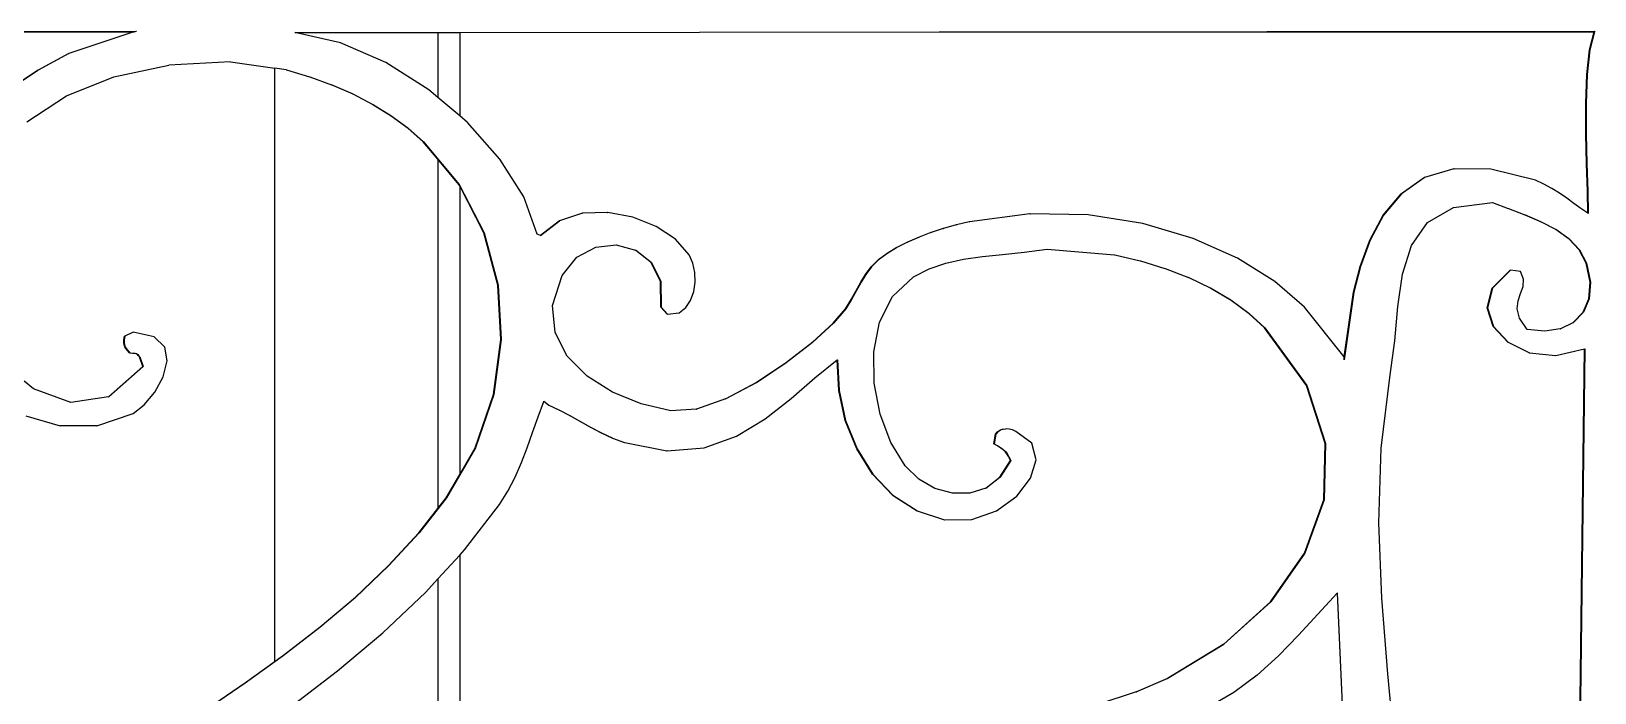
# Model space of a CAD drawing. Header units: inches. Extents: x -343 to 13887, y -13069 to -746.
# Drawn here: x 3399.55 to 3423.06, y -9100.02 to -9090.08 of the extents above; entities that cross this region are included whole.
import ezdxf

# ---------------------------------------------------------------- set-up
doc = ezdxf.new("R2010")
doc.units = ezdxf.units.IN
doc.header["$LTSCALE"] = 17
doc.header["$MEASUREMENT"] = 0
doc.layers.add('OUTLINE', color=1, linetype='Continuous', lineweight=25)

# ---------------------------------------------------------------- blocks, each defined once
blk = doc.blocks.new('fddd')
for p, q in [((-499.529, -3265.049), (-497.848, -3265.045)), ((-499.529, -3265.055), (-497.88, -3265.055)), ((-497.88, -3265.055), (-498.86, -3265.376)), ((-497.88, -3265.055), (-497.875, -3265.055)), ((-497.875, -3265.055), (-497.848, -3265.045)), ((-497.848, -3265.045), (-497.843, -3265.045)), ((-495.462, -3265.065), (-493.313, -3265.063)), ((-494.777, -3265.217), (-495.462, -3265.065)), ((-494.095, -3265.513), (-494.777, -3265.217)), ((-493.313, -3265.063), (-493.313, -3266.037)), ((-493.313, -3265.063), (-492.984, -3265.063)), ((-492.984, -3265.063), (-485.774, -3265.055)), ((-492.984, -3265.063), (-492.984, -3266.317)), ((-485.774, -3265.055), (-475.927, -3265.045)), ((-485.774, -3265.055), (-475.93, -3265.055)), ((-476, -3265.323), (-475.93, -3265.055)), ((-475.925, -3265.055), (-475.996, -3265.323)), ((-475.93, -3265.055), (-475.927, -3265.045)), ((-475.93, -3265.055), (-475.925, -3265.055)), ((-475.927, -3265.045), (-475.922, -3265.045)), ((-475.922, -3265.045), (-475.925, -3265.055)), ((-499.325, -3265.627), (-498.864, -3265.376)), ((-498.86, -3265.376), (-499.321, -3265.627)), ((-498.864, -3265.376), (-498.86, -3265.376)), ((-476.041, -3265.696), (-476, -3265.323)), ((-475.996, -3265.323), (-476.036, -3265.696)), ((-476, -3265.323), (-475.996, -3265.323)), ((-499.768, -3265.922), (-499.325, -3265.627)), ((-499.321, -3265.627), (-499.764, -3265.922)), ((-499.325, -3265.627), (-499.321, -3265.627)), ((-498.182, -3265.729), (-497.358, -3265.555)), ((-496.429, -3265.501), (-497.358, -3265.555)), ((-496.429, -3265.501), (-495.762, -3265.6)), ((-495.762, -3274.515), (-495.762, -3265.6)), ((-495.591, -3265.625), (-495.762, -3265.6)), ((-495.591, -3265.625), (-495.586, -3265.625)), ((-495.586, -3265.625), (-495.242, -3265.727)), ((-493.447, -3265.924), (-494.095, -3265.513)), ((-476.057, -3266.128), (-476.041, -3265.696)), ((-476.036, -3265.696), (-476.052, -3266.128)), ((-476.041, -3265.696), (-476.036, -3265.696)), ((-498.895, -3266.014), (-498.182, -3265.729)), ((-495.242, -3265.727), (-495.237, -3265.727)), ((-495.237, -3265.727), (-494.909, -3265.847)), ((-494.909, -3265.847), (-494.904, -3265.847)), ((-494.593, -3265.986), (-494.909, -3265.847)), ((-494.904, -3265.847), (-494.588, -3265.986)), ((-493.313, -3266.037), (-493.447, -3265.924)), ((-499.492, -3266.404), (-498.895, -3266.014)), ((-494.593, -3265.986), (-494.588, -3265.986)), ((-494.296, -3266.143), (-494.593, -3265.986)), ((-494.588, -3265.986), (-494.291, -3266.143)), ((-494.019, -3266.315), (-494.296, -3266.143)), ((-494.296, -3266.143), (-494.291, -3266.143)), ((-494.291, -3266.143), (-494.014, -3266.315)), ((-492.984, -3266.317), (-493.313, -3266.037)), ((-476.057, -3266.128), (-476.052, -3266.128)), ((-476.056, -3266.587), (-476.057, -3266.128)), ((-476.052, -3266.128), (-476.051, -3266.587)), ((-494.019, -3266.315), (-494.014, -3266.315)), ((-493.764, -3266.502), (-494.019, -3266.315)), ((-494.014, -3266.315), (-493.759, -3266.502)), ((-492.865, -3266.417), (-492.984, -3266.317)), ((-492.378, -3266.964), (-492.865, -3266.417)), ((-493.764, -3266.502), (-493.759, -3266.502)), ((-493.533, -3266.704), (-493.764, -3266.502)), ((-493.759, -3266.502), (-493.528, -3266.704)), ((-476.045, -3267.038), (-476.056, -3266.587)), ((-476.056, -3266.587), (-476.051, -3266.587)), ((-476.051, -3266.587), (-476.04, -3267.038)), ((-493.533, -3266.704), (-493.528, -3266.704)), ((-493.313, -3266.966), (-493.533, -3266.704)), ((-493.528, -3266.704), (-492.99, -3267.346)), ((-493.313, -3266.966), (-493.313, -3272.217)), ((-492.995, -3267.346), (-493.313, -3266.966)), ((-492.019, -3267.533), (-492.378, -3266.964)), ((-478.04, -3267.11), (-478.48, -3267.242)), ((-478.04, -3267.11), (-478.035, -3267.11)), ((-477.484, -3267.118), (-478.035, -3267.11)), ((-476.815, -3267.284), (-477.484, -3267.118)), ((-476.045, -3267.038), (-476.04, -3267.038)), ((-476.033, -3267.447), (-476.045, -3267.038)), ((-476.04, -3267.038), (-476.028, -3267.447)), ((-492.995, -3267.346), (-492.99, -3267.346)), ((-492.984, -3267.367), (-492.995, -3267.346)), ((-492.99, -3267.346), (-492.616, -3268.073)), ((-478.834, -3267.486), (-478.484, -3267.242)), ((-478.48, -3267.242), (-478.829, -3267.486)), ((-478.484, -3267.242), (-478.48, -3267.242)), ((-476.687, -3267.34), (-476.815, -3267.284)), ((-476.566, -3267.405), (-476.687, -3267.34)), ((-492.984, -3267.367), (-492.984, -3271.704)), ((-492.621, -3268.073), (-492.984, -3267.367)), ((-491.817, -3268.093), (-492.019, -3267.533)), ((-479.103, -3267.81), (-478.834, -3267.486)), ((-478.829, -3267.486), (-479.098, -3267.81)), ((-478.834, -3267.486), (-478.829, -3267.486)), ((-476.453, -3267.478), (-476.566, -3267.405)), ((-476.343, -3267.554), (-476.453, -3267.478)), ((-476.236, -3267.632), (-476.343, -3267.554)), ((-476.033, -3267.447), (-476.028, -3267.447)), ((-476.026, -3267.779), (-476.033, -3267.447)), ((-476.028, -3267.447), (-476.021, -3267.782)), ((-491.139, -3267.78), (-491.481, -3267.891)), ((-491.139, -3267.78), (-491.134, -3267.78)), ((-490.762, -3267.767), (-491.134, -3267.78)), ((-490.762, -3267.767), (-490.757, -3267.767)), ((-490.379, -3267.837), (-490.757, -3267.767)), ((-484.416, -3267.788), (-485.32, -3267.907)), ((-484.416, -3267.788), (-484.411, -3267.788)), ((-483.536, -3267.803), (-484.411, -3267.788)), ((-482.713, -3267.933), (-483.536, -3267.803)), ((-479.303, -3268.184), (-479.103, -3267.81)), ((-479.098, -3267.81), (-479.298, -3268.184)), ((-479.103, -3267.81), (-479.098, -3267.81)), ((-478.434, -3267.92), (-478.043, -3267.694)), ((-478.043, -3267.694), (-477.46, -3267.616)), ((-477.46, -3267.616), (-477.223, -3267.708)), ((-477.223, -3267.708), (-477.218, -3267.708)), ((-477.218, -3267.708), (-476.975, -3267.803)), ((-476.975, -3267.803), (-476.971, -3267.803)), ((-476.733, -3267.907), (-476.975, -3267.803)), ((-476.971, -3267.803), (-476.728, -3267.907)), ((-476.129, -3267.709), (-476.236, -3267.632)), ((-476.026, -3267.779), (-476.129, -3267.709)), ((-476.021, -3267.782), (-476.026, -3267.779)), ((-491.771, -3268.113), (-491.485, -3267.891)), ((-491.481, -3267.891), (-491.768, -3268.114)), ((-491.485, -3267.891), (-491.481, -3267.891)), ((-490.03, -3267.976), (-490.379, -3267.837)), ((-489.739, -3268.17), (-490.03, -3267.976)), ((-485.904, -3268.067), (-486.079, -3268.136)), ((-485.904, -3268.067), (-485.899, -3268.067)), ((-485.716, -3268.006), (-485.899, -3268.067)), ((-485.716, -3268.006), (-485.711, -3268.006)), ((-485.523, -3267.952), (-485.711, -3268.006)), ((-485.523, -3267.952), (-485.518, -3267.952)), ((-485.325, -3267.907), (-485.518, -3267.952)), ((-485.325, -3267.907), (-485.32, -3267.907)), ((-481.96, -3268.157), (-482.713, -3267.933)), ((-478.675, -3268.264), (-478.434, -3267.92)), ((-476.733, -3267.907), (-476.728, -3267.907)), ((-476.508, -3268.025), (-476.733, -3267.907)), ((-476.728, -3267.907), (-476.503, -3268.025)), ((-476.508, -3268.025), (-476.503, -3268.025)), ((-476.311, -3268.164), (-476.508, -3268.025)), ((-476.503, -3268.025), (-476.306, -3268.164)), ((-492.411, -3268.859), (-492.621, -3268.073)), ((-492.621, -3268.073), (-492.616, -3268.073)), ((-492.616, -3268.073), (-492.406, -3268.859)), ((-491.771, -3268.113), (-491.817, -3268.093)), ((-491.768, -3268.114), (-491.771, -3268.113)), ((-491.225, -3268.441), (-490.939, -3268.289)), ((-490.939, -3268.289), (-490.63, -3268.254)), ((-490.63, -3268.254), (-490.341, -3268.332)), ((-489.536, -3268.404), (-489.739, -3268.17)), ((-486.565, -3268.384), (-486.416, -3268.294)), ((-486.412, -3268.294), (-486.56, -3268.384)), ((-486.416, -3268.294), (-486.256, -3268.212)), ((-486.416, -3268.294), (-486.412, -3268.294)), ((-486.251, -3268.212), (-486.412, -3268.294)), ((-486.256, -3268.212), (-486.084, -3268.136)), ((-486.256, -3268.212), (-486.251, -3268.212)), ((-486.079, -3268.136), (-486.251, -3268.212)), ((-486.084, -3268.136), (-486.079, -3268.136)), ((-481.293, -3268.456), (-481.96, -3268.157)), ((-479.446, -3268.579), (-479.303, -3268.184)), ((-479.298, -3268.184), (-479.442, -3268.579)), ((-479.303, -3268.184), (-479.298, -3268.184)), ((-478.81, -3268.694), (-478.675, -3268.264)), ((-476.311, -3268.164), (-476.306, -3268.164)), ((-476.155, -3268.33), (-476.311, -3268.164)), ((-476.306, -3268.164), (-476.15, -3268.33)), ((-491.445, -3268.715), (-491.225, -3268.441)), ((-490.341, -3268.332), (-490.336, -3268.332)), ((-490.104, -3268.518), (-490.341, -3268.332)), ((-490.336, -3268.332), (-490.099, -3268.518)), ((-490.104, -3268.518), (-490.099, -3268.518)), ((-489.964, -3268.806), (-490.104, -3268.518)), ((-490.099, -3268.518), (-489.96, -3268.806)), ((-489.48, -3268.529), (-489.536, -3268.404)), ((-489.449, -3268.669), (-489.48, -3268.529)), ((-486.797, -3268.586), (-486.694, -3268.481)), ((-486.689, -3268.481), (-486.792, -3268.586)), ((-486.694, -3268.481), (-486.565, -3268.384)), ((-486.694, -3268.481), (-486.689, -3268.481)), ((-486.56, -3268.384), (-486.689, -3268.481)), ((-486.565, -3268.384), (-486.56, -3268.384)), ((-485.929, -3268.615), (-485.678, -3268.53)), ((-485.678, -3268.53), (-485.41, -3268.471)), ((-485.41, -3268.471), (-485.125, -3268.43)), ((-485.125, -3268.43), (-484.822, -3268.398)), ((-484.822, -3268.398), (-484.498, -3268.364)), ((-484.498, -3268.364), (-484.155, -3268.321)), ((-484.155, -3268.321), (-483.143, -3268.404)), ((-483.143, -3268.404), (-483.138, -3268.404)), ((-483.138, -3268.404), (-482.755, -3268.494)), ((-482.755, -3268.494), (-482.75, -3268.494)), ((-482.75, -3268.494), (-482.382, -3268.608)), ((-480.729, -3268.807), (-481.293, -3268.456)), ((-476.155, -3268.33), (-476.15, -3268.33)), ((-476.051, -3268.529), (-476.155, -3268.33)), ((-476.15, -3268.33), (-476.046, -3268.529)), ((-476.051, -3268.529), (-476.046, -3268.529)), ((-475.99, -3268.817), (-476.051, -3268.529)), ((-476.046, -3268.529), (-475.985, -3268.817)), ((-491.588, -3269.164), (-491.445, -3268.715)), ((-489.445, -3268.815), (-489.449, -3268.669)), ((-486.956, -3268.816), (-486.882, -3268.698)), ((-486.877, -3268.698), (-486.951, -3268.816)), ((-486.882, -3268.698), (-486.797, -3268.586)), ((-486.882, -3268.698), (-486.877, -3268.698)), ((-486.792, -3268.586), (-486.877, -3268.698)), ((-486.797, -3268.586), (-486.792, -3268.586)), ((-486.476, -3269.029), (-486.163, -3268.736)), ((-486.163, -3268.736), (-485.929, -3268.615)), ((-482.382, -3268.608), (-482.377, -3268.608)), ((-482.377, -3268.608), (-482.028, -3268.745)), ((-482.028, -3268.745), (-482.023, -3268.745)), ((-481.697, -3268.904), (-482.028, -3268.745)), ((-482.023, -3268.745), (-481.693, -3268.904)), ((-479.547, -3268.964), (-479.446, -3268.579)), ((-479.442, -3268.579), (-479.543, -3268.964)), ((-479.446, -3268.579), (-479.442, -3268.579)), ((-478.88, -3269.182), (-478.81, -3268.694)), ((-477.463, -3268.905), (-477.192, -3268.632)), ((-477.187, -3268.632), (-477.458, -3268.905)), ((-477.192, -3268.632), (-477.187, -3268.632)), ((-477.038, -3268.653), (-477.187, -3268.632)), ((-476.992, -3268.77), (-477.038, -3268.653)), ((-477, -3268.878), (-476.992, -3268.77)), ((-492.411, -3268.859), (-492.406, -3268.859)), ((-492.363, -3269.678), (-492.411, -3268.859)), ((-492.406, -3268.859), (-492.358, -3269.678)), ((-489.964, -3268.806), (-489.96, -3268.806)), ((-489.962, -3269.192), (-489.964, -3268.806)), ((-489.96, -3268.806), (-489.957, -3269.192)), ((-489.512, -3269.088), (-489.466, -3268.957)), ((-489.466, -3268.957), (-489.445, -3268.815)), ((-487.1, -3269.074), (-486.956, -3268.816)), ((-486.951, -3268.816), (-487.095, -3269.074)), ((-486.956, -3268.816), (-486.951, -3268.816)), ((-481.697, -3268.904), (-481.693, -3268.904)), ((-481.394, -3269.085), (-481.697, -3268.904)), ((-481.693, -3268.904), (-481.389, -3269.085)), ((-480.286, -3269.192), (-480.729, -3268.807)), ((-479.543, -3268.964), (-479.691, -3269.98)), ((-479.691, -3269.939), (-479.547, -3268.964)), ((-479.547, -3268.964), (-479.543, -3268.964)), ((-477.539, -3269.199), (-477.463, -3268.905)), ((-477.458, -3268.905), (-477.534, -3269.199)), ((-477.463, -3268.905), (-477.458, -3268.905)), ((-477.073, -3269.094), (-477.036, -3268.983)), ((-477.036, -3268.983), (-477, -3268.878)), ((-476.009, -3269.065), (-475.99, -3268.817)), ((-475.985, -3268.817), (-476.004, -3269.065)), ((-475.99, -3268.817), (-475.985, -3268.817)), ((-491.551, -3269.569), (-491.588, -3269.164)), ((-489.962, -3269.192), (-489.957, -3269.192)), ((-489.863, -3269.296), (-489.962, -3269.192)), ((-489.957, -3269.192), (-489.858, -3269.296)), ((-489.685, -3269.275), (-489.585, -3269.197)), ((-489.585, -3269.197), (-489.512, -3269.088)), ((-487.371, -3269.431), (-487.185, -3269.213)), ((-487.18, -3269.213), (-487.366, -3269.431)), ((-487.185, -3269.213), (-487.1, -3269.074)), ((-487.185, -3269.213), (-487.18, -3269.213)), ((-487.095, -3269.074), (-487.18, -3269.213)), ((-487.1, -3269.074), (-487.095, -3269.074)), ((-486.671, -3269.414), (-486.476, -3269.029)), ((-481.394, -3269.085), (-481.389, -3269.085)), ((-481.122, -3269.285), (-481.394, -3269.085)), ((-481.389, -3269.085), (-481.118, -3269.285)), ((-479.691, -3269.939), (-480.286, -3269.192)), ((-478.928, -3269.697), (-478.88, -3269.182)), ((-477.539, -3269.199), (-477.534, -3269.199)), ((-477.451, -3269.482), (-477.539, -3269.199)), ((-477.534, -3269.199), (-477.446, -3269.482)), ((-477.087, -3269.216), (-477.073, -3269.094)), ((-477.051, -3269.357), (-477.087, -3269.216)), ((-476.098, -3269.267), (-476.009, -3269.065)), ((-476.004, -3269.065), (-476.093, -3269.267)), ((-476.009, -3269.065), (-476.004, -3269.065)), ((-489.863, -3269.296), (-489.858, -3269.296)), ((-489.858, -3269.296), (-489.685, -3269.275)), ((-487.68, -3269.714), (-487.371, -3269.431)), ((-487.366, -3269.431), (-487.676, -3269.714)), ((-487.371, -3269.431), (-487.366, -3269.431)), ((-486.759, -3269.859), (-486.671, -3269.414)), ((-481.122, -3269.285), (-481.118, -3269.285)), ((-480.886, -3269.503), (-481.122, -3269.285)), ((-481.118, -3269.285), (-480.882, -3269.503)), ((-476.939, -3269.524), (-477.051, -3269.357)), ((-476.443, -3269.516), (-476.246, -3269.419)), ((-476.241, -3269.419), (-476.438, -3269.516)), ((-476.246, -3269.419), (-476.098, -3269.267)), ((-476.246, -3269.419), (-476.241, -3269.419)), ((-476.093, -3269.267), (-476.241, -3269.419)), ((-476.098, -3269.267), (-476.093, -3269.267)), ((-498.034, -3269.721), (-498.031, -3269.68)), ((-498.031, -3269.68), (-498.021, -3269.628)), ((-498.031, -3269.68), (-498.026, -3269.68)), ((-498.026, -3269.68), (-498.029, -3269.721)), ((-498.016, -3269.628), (-498.026, -3269.68)), ((-498.021, -3269.628), (-497.897, -3269.566)), ((-498.021, -3269.628), (-498.016, -3269.628)), ((-497.894, -3269.566), (-498.016, -3269.628)), ((-497.897, -3269.566), (-497.894, -3269.566)), ((-497.894, -3269.566), (-497.892, -3269.566)), ((-497.577, -3269.634), (-497.892, -3269.566)), ((-497.417, -3269.789), (-497.577, -3269.634)), ((-492.477, -3270.501), (-492.363, -3269.678)), ((-492.358, -3269.678), (-492.472, -3270.501)), ((-492.363, -3269.678), (-492.358, -3269.678)), ((-491.367, -3269.925), (-491.551, -3269.569)), ((-488.077, -3270.024), (-487.68, -3269.714)), ((-487.676, -3269.714), (-488.072, -3270.024)), ((-487.68, -3269.714), (-487.676, -3269.714)), ((-480.886, -3269.503), (-480.882, -3269.503)), ((-480.256, -3270.369), (-480.886, -3269.503)), ((-480.882, -3269.503), (-480.252, -3270.369)), ((-478.997, -3270.209), (-478.928, -3269.697)), ((-477.451, -3269.482), (-477.446, -3269.482)), ((-477.23, -3269.718), (-477.451, -3269.482)), ((-477.446, -3269.482), (-477.225, -3269.718)), ((-476.674, -3269.553), (-476.939, -3269.524)), ((-476.443, -3269.516), (-476.674, -3269.553)), ((-476.443, -3269.516), (-476.438, -3269.516)), ((-498.029, -3269.755), (-498.034, -3269.721)), ((-498.034, -3269.721), (-498.029, -3269.721)), ((-498.029, -3269.721), (-498.024, -3269.755)), ((-498.018, -3269.785), (-498.029, -3269.755)), ((-498.029, -3269.755), (-498.024, -3269.755)), ((-498.024, -3269.755), (-498.013, -3269.785)), ((-498.018, -3269.785), (-498.013, -3269.785)), ((-498, -3269.813), (-498.018, -3269.785)), ((-498.013, -3269.785), (-497.995, -3269.813)), ((-498, -3269.813), (-497.995, -3269.813)), ((-497.976, -3269.843), (-498, -3269.813)), ((-497.995, -3269.813), (-497.972, -3269.843)), ((-497.976, -3269.843), (-497.972, -3269.843)), ((-497.947, -3269.877), (-497.976, -3269.843)), ((-497.972, -3269.843), (-497.942, -3269.877)), ((-497.947, -3269.877), (-497.942, -3269.877)), ((-497.942, -3269.877), (-497.903, -3269.88)), ((-497.903, -3269.88), (-497.898, -3269.88)), ((-497.898, -3269.88), (-497.873, -3269.882)), ((-497.873, -3269.882), (-497.868, -3269.882)), ((-497.868, -3269.882), (-497.853, -3269.885)), ((-497.853, -3269.885), (-497.848, -3269.885)), ((-497.848, -3269.885), (-497.84, -3269.89)), ((-497.829, -3269.9), (-497.84, -3269.89)), ((-497.84, -3269.89), (-497.835, -3269.89)), ((-497.835, -3269.89), (-497.824, -3269.9)), ((-497.816, -3269.915), (-497.829, -3269.9)), ((-497.829, -3269.9), (-497.824, -3269.9)), ((-497.824, -3269.9), (-497.812, -3269.915)), ((-497.816, -3269.915), (-497.812, -3269.915)), ((-497.798, -3269.939), (-497.816, -3269.915)), ((-497.812, -3269.915), (-497.793, -3269.939)), ((-497.798, -3269.939), (-497.793, -3269.939)), ((-497.748, -3270.084), (-497.798, -3269.939)), ((-497.793, -3269.939), (-497.744, -3270.084)), ((-497.382, -3269.999), (-497.417, -3269.789)), ((-491.069, -3270.226), (-491.367, -3269.925)), ((-486.753, -3270.332), (-486.759, -3269.859)), ((-479.691, -3269.98), (-479.691, -3269.939)), ((-477.23, -3269.718), (-477.225, -3269.718)), ((-476.907, -3269.876), (-477.23, -3269.718)), ((-477.225, -3269.718), (-476.902, -3269.876)), ((-476.907, -3269.876), (-476.902, -3269.876)), ((-476.902, -3269.876), (-476.512, -3269.919)), ((-476.51, -3269.919), (-476.512, -3269.919)), ((-476.51, -3269.919), (-476.507, -3269.919)), ((-476.507, -3269.919), (-476.076, -3269.816)), ((-476.175, -3278.064), (-476.076, -3269.816)), ((-476.071, -3269.814), (-476.17, -3278.068)), ((-476.076, -3269.816), (-476.071, -3269.814)), ((-498.264, -3270.537), (-497.748, -3270.084)), ((-497.744, -3270.084), (-498.259, -3270.537)), ((-497.748, -3270.084), (-497.744, -3270.084)), ((-497.443, -3270.235), (-497.382, -3269.999)), ((-488.524, -3270.321), (-488.077, -3270.024)), ((-488.072, -3270.024), (-488.52, -3270.321)), ((-488.077, -3270.024), (-488.072, -3270.024)), ((-487.644, -3270.254), (-487.309, -3269.984)), ((-487.309, -3269.984), (-487.304, -3269.98)), ((-487.286, -3270.442), (-487.309, -3269.984)), ((-487.304, -3269.98), (-487.282, -3270.442)), ((-499.392, -3270.416), (-499.529, -3270.301)), ((-498.827, -3270.623), (-499.392, -3270.416)), ((-497.568, -3270.466), (-497.443, -3270.235)), ((-490.688, -3270.467), (-491.069, -3270.226)), ((-488.987, -3270.567), (-488.524, -3270.321)), ((-488.52, -3270.321), (-488.982, -3270.567)), ((-488.524, -3270.321), (-488.52, -3270.321)), ((-488.002, -3270.564), (-487.644, -3270.254)), ((-486.665, -3270.797), (-486.753, -3270.332)), ((-480.256, -3270.369), (-480.252, -3270.369)), ((-479.972, -3271.238), (-480.256, -3270.369)), ((-480.252, -3270.369), (-479.968, -3271.238)), ((-479.135, -3271.307), (-478.997, -3270.209)), ((-498.264, -3270.537), (-498.827, -3270.623)), ((-498.264, -3270.537), (-498.259, -3270.537)), ((-497.728, -3270.66), (-497.568, -3270.466)), ((-492.752, -3271.302), (-492.477, -3270.501)), ((-492.472, -3270.501), (-492.747, -3271.302)), ((-492.477, -3270.501), (-492.472, -3270.501)), ((-491.805, -3270.84), (-491.719, -3270.606)), ((-491.719, -3270.606), (-491.718, -3270.603)), ((-491.648, -3270.665), (-491.719, -3270.606)), ((-491.718, -3270.603), (-491.644, -3270.665)), ((-490.257, -3270.643), (-490.688, -3270.467)), ((-489.809, -3270.748), (-490.257, -3270.643)), ((-488.987, -3270.567), (-489.424, -3270.722)), ((-488.987, -3270.567), (-488.982, -3270.567)), ((-488.39, -3270.87), (-488.002, -3270.564)), ((-487.286, -3270.442), (-487.282, -3270.442)), ((-487.187, -3270.895), (-487.286, -3270.442)), ((-487.282, -3270.442), (-487.183, -3270.895)), ((-499.503, -3270.825), (-498.989, -3270.976)), ((-498.439, -3270.976), (-497.892, -3270.789)), ((-497.892, -3270.789), (-497.728, -3270.66)), ((-491.887, -3271.074), (-491.805, -3270.84)), ((-491.648, -3270.665), (-491.644, -3270.665)), ((-491.488, -3270.737), (-491.648, -3270.665)), ((-491.644, -3270.665), (-491.483, -3270.737)), ((-491.488, -3270.737), (-491.483, -3270.737)), ((-491.332, -3270.819), (-491.488, -3270.737)), ((-491.483, -3270.737), (-491.327, -3270.819)), ((-491.332, -3270.819), (-491.327, -3270.819)), ((-491.021, -3270.993), (-491.332, -3270.819)), ((-491.327, -3270.819), (-491.016, -3270.993)), ((-489.429, -3270.722), (-489.809, -3270.748)), ((-489.429, -3270.722), (-489.424, -3270.722)), ((-488.822, -3271.13), (-488.39, -3270.87)), ((-486.505, -3271.224), (-486.665, -3270.797)), ((-498.439, -3270.976), (-498.989, -3270.976)), ((-491.969, -3271.303), (-491.887, -3271.074)), ((-491.021, -3270.993), (-491.016, -3270.993)), ((-490.859, -3271.078), (-491.021, -3270.993)), ((-491.016, -3270.993), (-490.855, -3271.078)), ((-490.859, -3271.078), (-490.855, -3271.078)), ((-490.689, -3271.157), (-490.859, -3271.078)), ((-490.855, -3271.078), (-490.685, -3271.157)), ((-487.187, -3270.895), (-487.183, -3270.895)), ((-487.016, -3271.321), (-487.187, -3270.895)), ((-487.183, -3270.895), (-487.011, -3271.321)), ((-484.953, -3271.245), (-484.928, -3271.1)), ((-484.924, -3271.1), (-484.948, -3271.245)), ((-484.928, -3271.1), (-484.898, -3271.065)), ((-484.928, -3271.1), (-484.924, -3271.1)), ((-484.893, -3271.065), (-484.924, -3271.1)), ((-484.898, -3271.065), (-484.862, -3271.039)), ((-484.898, -3271.065), (-484.893, -3271.065)), ((-484.857, -3271.039), (-484.893, -3271.065)), ((-484.862, -3271.039), (-484.857, -3271.039)), ((-484.82, -3271.024), (-484.857, -3271.039)), ((-484.82, -3271.024), (-484.816, -3271.024)), ((-484.816, -3271.024), (-484.775, -3271.019)), ((-484.775, -3271.019), (-484.773, -3271.019)), ((-484.771, -3271.019), (-484.773, -3271.019)), ((-484.723, -3271.023), (-484.771, -3271.019)), ((-484.675, -3271.036), (-484.723, -3271.023)), ((-484.626, -3271.059), (-484.675, -3271.036)), ((-484.383, -3271.236), (-484.626, -3271.059)), ((-492.747, -3271.302), (-493.181, -3272.054)), ((-492.984, -3271.704), (-492.752, -3271.302)), ((-492.752, -3271.302), (-492.747, -3271.302)), ((-492.056, -3271.527), (-491.969, -3271.303)), ((-490.689, -3271.157), (-490.685, -3271.157)), ((-490.685, -3271.157), (-490.508, -3271.225)), ((-490.508, -3271.225), (-490.503, -3271.225)), ((-490.503, -3271.225), (-489.87, -3271.349)), ((-489.867, -3271.349), (-489.87, -3271.349)), ((-489.867, -3271.349), (-489.865, -3271.349)), ((-489.865, -3271.349), (-489.309, -3271.304)), ((-489.309, -3271.304), (-488.822, -3271.13)), ((-487.016, -3271.321), (-487.011, -3271.321)), ((-486.777, -3271.701), (-487.016, -3271.321)), ((-487.011, -3271.321), (-486.773, -3271.701)), ((-486.287, -3271.577), (-486.505, -3271.224)), ((-484.953, -3271.245), (-484.948, -3271.245)), ((-484.9, -3271.275), (-484.953, -3271.245)), ((-484.948, -3271.245), (-484.895, -3271.275)), ((-484.9, -3271.275), (-484.895, -3271.275)), ((-484.856, -3271.302), (-484.9, -3271.275)), ((-484.895, -3271.275), (-484.851, -3271.302)), ((-484.856, -3271.302), (-484.851, -3271.302)), ((-484.818, -3271.33), (-484.856, -3271.302)), ((-484.851, -3271.302), (-484.813, -3271.33)), ((-484.818, -3271.33), (-484.813, -3271.33)), ((-484.786, -3271.36), (-484.818, -3271.33)), ((-484.813, -3271.33), (-484.781, -3271.36)), ((-484.387, -3271.238), (-484.387, -3271.239)), ((-484.318, -3271.484), (-484.383, -3271.236)), ((-479.994, -3272.086), (-479.972, -3271.238)), ((-479.968, -3271.238), (-479.99, -3272.086)), ((-479.972, -3271.238), (-479.968, -3271.238)), ((-479.166, -3272.429), (-479.135, -3271.307)), ((-492.151, -3271.745), (-492.056, -3271.527)), ((-486.082, -3271.776), (-486.287, -3271.577)), ((-484.863, -3271.747), (-484.705, -3271.494)), ((-484.7, -3271.494), (-484.858, -3271.747)), ((-484.786, -3271.36), (-484.781, -3271.36)), ((-484.758, -3271.396), (-484.786, -3271.36)), ((-484.781, -3271.36), (-484.753, -3271.396)), ((-484.758, -3271.396), (-484.753, -3271.396)), ((-484.731, -3271.44), (-484.758, -3271.396)), ((-484.753, -3271.396), (-484.727, -3271.44)), ((-484.731, -3271.44), (-484.727, -3271.44)), ((-484.705, -3271.494), (-484.731, -3271.44)), ((-484.727, -3271.44), (-484.7, -3271.494)), ((-484.705, -3271.494), (-484.7, -3271.494)), ((-484.403, -3271.762), (-484.318, -3271.484)), ((-493.186, -3272.054), (-492.984, -3271.704)), ((-492.26, -3271.955), (-492.151, -3271.745)), ((-486.777, -3271.701), (-486.773, -3271.701)), ((-486.475, -3272.018), (-486.777, -3271.701)), ((-486.773, -3271.701), (-486.47, -3272.018)), ((-485.84, -3271.915), (-486.082, -3271.776)), ((-485.073, -3271.909), (-484.863, -3271.747)), ((-484.858, -3271.747), (-485.069, -3271.909)), ((-484.863, -3271.747), (-484.858, -3271.747)), ((-484.61, -3272.031), (-484.403, -3271.762)), ((-493.181, -3272.054), (-493.594, -3272.581)), ((-493.313, -3272.217), (-493.186, -3272.054)), ((-493.186, -3272.054), (-493.181, -3272.054)), ((-492.387, -3272.158), (-492.26, -3271.955)), ((-486.475, -3272.018), (-486.47, -3272.018)), ((-486.113, -3272.252), (-486.475, -3272.018)), ((-486.47, -3272.018), (-486.109, -3272.252)), ((-485.578, -3271.987), (-485.84, -3271.915)), ((-485.315, -3271.987), (-485.578, -3271.987)), ((-485.073, -3271.909), (-485.315, -3271.987)), ((-485.073, -3271.909), (-485.069, -3271.909)), ((-484.913, -3272.251), (-484.61, -3272.031)), ((-493.599, -3272.581), (-493.313, -3272.217)), ((-492.911, -3272.837), (-492.387, -3272.158)), ((-486.113, -3272.252), (-486.109, -3272.252)), ((-486.109, -3272.252), (-485.697, -3272.386)), ((-485.283, -3272.383), (-484.913, -3272.251)), ((-480.283, -3272.887), (-479.994, -3272.086)), ((-479.99, -3272.086), (-480.278, -3272.887)), ((-479.994, -3272.086), (-479.99, -3272.086)), ((-485.697, -3272.386), (-485.692, -3272.386)), ((-485.692, -3272.386), (-485.283, -3272.383)), ((-479.121, -3273.563), (-479.166, -3272.429)), ((-494.059, -3273.079), (-493.599, -3272.581)), ((-493.594, -3272.581), (-494.054, -3273.079)), ((-493.599, -3272.581), (-493.594, -3272.581)), ((-493.313, -3273.275), (-492.984, -3272.916)), ((-492.984, -3272.916), (-492.911, -3272.837)), ((-492.984, -3272.916), (-492.984, -3275.617)), ((-480.798, -3273.618), (-480.283, -3272.887)), ((-480.278, -3272.887), (-480.793, -3273.618)), ((-480.283, -3272.887), (-480.278, -3272.887)), ((-494.557, -3273.551), (-494.059, -3273.079)), ((-494.054, -3273.079), (-494.552, -3273.551)), ((-494.059, -3273.079), (-494.054, -3273.079)), ((-493.499, -3273.477), (-493.313, -3273.275)), ((-493.313, -3273.275), (-493.313, -3275.773)), ((-495.086, -3273.999), (-494.557, -3273.551)), ((-494.552, -3273.551), (-495.081, -3273.999)), ((-494.557, -3273.551), (-494.552, -3273.551)), ((-494.139, -3274.082), (-493.499, -3273.477)), ((-481.5, -3274.254), (-480.798, -3273.618)), ((-480.793, -3273.618), (-481.495, -3274.254)), ((-480.798, -3273.618), (-480.793, -3273.618)), ((-479.795, -3273.49), (-480.085, -3273.803)), ((-479.79, -3273.485), (-479.795, -3273.49)), ((-479.795, -3273.49), (-479.624, -3277.211)), ((-479.619, -3277.216), (-479.79, -3273.485)), ((-479.03, -3274.699), (-479.121, -3273.563)), ((-480.085, -3273.803), (-480.376, -3274.12)), ((-495.638, -3274.426), (-495.086, -3273.999)), ((-495.081, -3273.999), (-495.634, -3274.426)), ((-495.086, -3273.999), (-495.081, -3273.999)), ((-494.822, -3274.655), (-494.139, -3274.082)), ((-480.376, -3274.12), (-480.675, -3274.429)), ((-482.349, -3274.771), (-481.5, -3274.254)), ((-481.495, -3274.254), (-482.345, -3274.771)), ((-481.5, -3274.254), (-481.495, -3274.254)), ((-496.206, -3274.835), (-495.762, -3274.515)), ((-495.634, -3274.426), (-496.201, -3274.835)), ((-495.762, -3274.515), (-495.638, -3274.426)), ((-495.638, -3274.426), (-495.634, -3274.426)), ((-480.675, -3274.429), (-480.995, -3274.719)), ((-496.781, -3275.227), (-496.206, -3274.835)), ((-496.201, -3274.835), (-496.777, -3275.227)), ((-496.206, -3274.835), (-496.201, -3274.835)), ((-495.534, -3275.2), (-494.822, -3274.655)), ((-482.817, -3274.97), (-482.349, -3274.771)), ((-482.345, -3274.771), (-482.812, -3274.97)), ((-482.349, -3274.771), (-482.345, -3274.771)), ((-480.995, -3274.719), (-481.347, -3274.983)), ((-478.926, -3275.826), (-479.03, -3274.699)), ((-482.817, -3274.97), (-483.404, -3275.167)), ((-482.817, -3274.97), (-482.812, -3274.97)), ((-481.347, -3274.983), (-481.744, -3275.21))]:
    blk.add_line(p, q)

msp = doc.modelspace()

# ---------------------------------------------------------------- block references
at = {"layer": 'OUTLINE'}
msp.add_blockref('fddd', (3898.978, -5825.038), dxfattribs=at)

doc.saveas('drawing.dxf')
